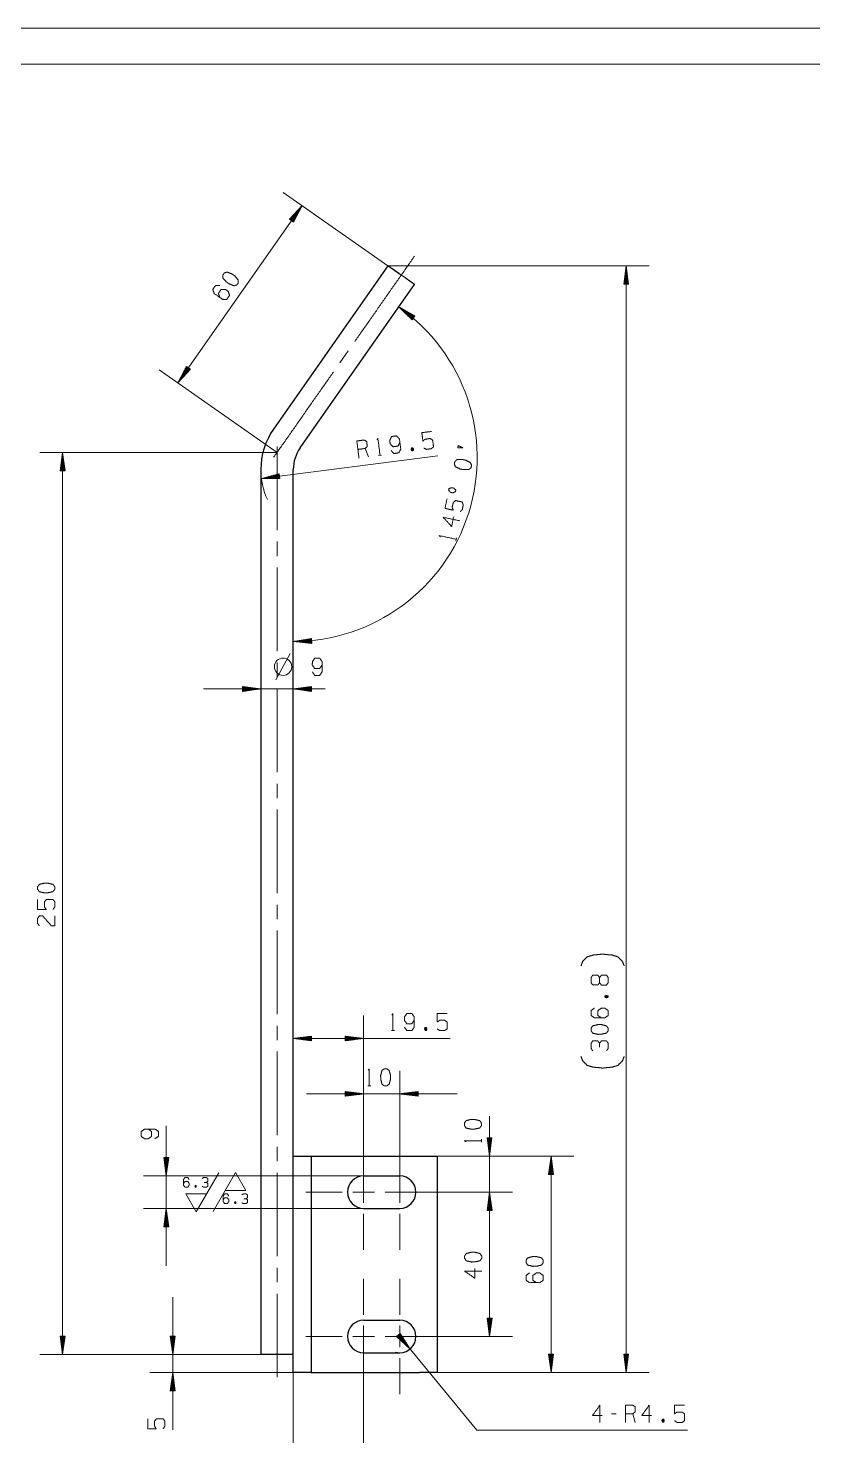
# Paper-space layout 'SHT2' of a CAD drawing. Header units: millimetres. Extents: x 0 to 420, y 0 to 297.
# Drawn here: x 101.3 to 210, y 101.9 to 297 of the extents above; entities that cross this region are included whole.
import ezdxf

# ---------------------------------------------------------------- set-up
doc = ezdxf.new("R2010")
doc.units = ezdxf.units.MM
doc.layers.add('101', color=7, linetype='Continuous', true_color=0xffffff)

psp = doc.layouts.new('SHT2')

# ---------------------------------------------------------------- linework, layer by layer
at = {"layer": '101', "color": 133, "linetype": 'Continuous', "lineweight": 18}
for p, q in [((420, 297), (0, 297)), ((415, 292), (25, 292))]:
    psp.add_line(p, q, dxfattribs=at)
at = {"layer": '101', "color": 22, "linetype": 'Continuous', "lineweight": 18}
for p, q in [((152.98, 262.78), (136.63, 274.22)), ((122.03, 247.83), (139.23, 272.4)), ((139.23, 272.4), (137.5, 270.51)), ((137.63, 270.42), (138.31, 271.4)), ((137.67, 270.39), (138.58, 271.68)), ((137.71, 270.36), (138.84, 271.97)), ((137.75, 270.33), (139.1, 272.26)), ((137.8, 270.31), (139.14, 272.23)), ((137.84, 270.28), (138.96, 271.88)), ((137.88, 270.25), (138.78, 271.54)), ((137.92, 270.22), (138.6, 271.19)), ((138.05, 270.13), (139.23, 272.4)), ((137.5, 270.51), (137.52, 270.54)), ((137.5, 270.51), (137.52, 270.54)), ((137.5, 270.51), (138.05, 270.13)), ((137.55, 270.48), (137.79, 270.82)), ((137.59, 270.45), (138.05, 271.11)), ((137.96, 270.19), (138.42, 270.85)), ((138, 270.16), (138.24, 270.5)), ((138.05, 270.13), (138.06, 270.16)), ((138.05, 270.13), (138.06, 270.16)), ((151.13, 264.07), (187.31, 264.07)), ((184.13, 264.07), (183.8, 261.53)), ((184.06, 261.53), (184.06, 263.49)), ((184.11, 261.53), (184.11, 263.87)), ((184.47, 261.53), (184.13, 264.07)), ((184.13, 264.07), (184.13, 110.69)), ((184.16, 261.53), (184.16, 263.87)), ((184.21, 261.53), (184.21, 263.49)), ((183.8, 261.53), (183.8, 261.56)), ((183.8, 261.53), (183.8, 261.56)), ((183.8, 261.53), (184.47, 261.53)), ((183.85, 261.53), (183.85, 261.95)), ((183.9, 261.53), (183.9, 262.33)), ((183.95, 261.53), (183.95, 262.72)), ((184, 261.53), (184, 263.1)), ((184.26, 261.53), (184.26, 263.1)), ((184.31, 261.53), (184.31, 262.72)), ((184.36, 261.53), (184.36, 262.33)), ((184.41, 261.53), (184.41, 261.95)), ((184.46, 261.53), (184.46, 261.56)), ((184.46, 261.53), (184.46, 261.56)), ((152.64, 258.37), (154.48, 256.59)), ((154.88, 257.13), (152.64, 258.37)), ((154.67, 256.84), (152.78, 258.23)), ((154.7, 256.88), (152.81, 258.27)), ((154.64, 256.8), (153.06, 257.96)), ((154.73, 256.92), (153.15, 258.09)), ((154.61, 256.76), (153.34, 257.69)), ((154.76, 256.96), (153.49, 257.9)), ((154.79, 257), (153.83, 257.71)), ((154.82, 257.04), (154.17, 257.52)), ((154.57, 256.72), (153.62, 257.42)), ((154.54, 256.68), (153.9, 257.15)), ((154.51, 256.64), (154.18, 256.88)), ((154.48, 256.59), (154.46, 256.61)), ((154.48, 256.59), (154.46, 256.61)), ((154.48, 256.59), (154.88, 257.13)), ((154.85, 257.09), (154.51, 257.33)), ((154.88, 257.13), (154.85, 257.15)), ((154.88, 257.13), (154.85, 257.15)), ((123.21, 250.1), (122.03, 247.83)), ((122.03, 247.83), (123.76, 249.72)), ((123.46, 249.92), (122.11, 248)), ((123.5, 249.89), (122.16, 247.97)), ((123.42, 249.95), (122.29, 248.34)), ((123.54, 249.86), (122.42, 248.26)), ((123.38, 249.98), (122.47, 248.69)), ((123.34, 250.01), (122.65, 249.03)), ((123.59, 249.83), (122.68, 248.54)), ((123.29, 250.04), (122.83, 249.38)), ((123.63, 249.81), (122.95, 248.83)), ((123.25, 250.07), (123.01, 249.73)), ((123.21, 250.1), (123.19, 250.07)), ((123.21, 250.1), (123.19, 250.07)), ((123.76, 249.72), (123.21, 250.1)), ((123.67, 249.78), (123.21, 249.12)), ((123.71, 249.75), (123.47, 249.4)), ((123.75, 249.72), (123.73, 249.69)), ((123.75, 249.72), (123.73, 249.69)), ((135.77, 238.2), (119.42, 249.65)), ((135.77, 238.2), (102.9, 238.2)), ((106.07, 238.2), (105.74, 235.66)), ((106.05, 235.66), (106.05, 238.01)), ((106.07, 238.2), (106.07, 113.2)), ((106.41, 235.66), (106.07, 238.2)), ((106.1, 235.66), (106.1, 238.01)), ((105.79, 235.66), (105.79, 236.08)), ((105.84, 235.66), (105.84, 236.47)), ((105.89, 235.66), (105.89, 236.85)), ((105.95, 235.66), (105.95, 237.24)), ((106, 235.66), (106, 237.62)), ((106.15, 235.66), (106.15, 237.62)), ((106.2, 235.66), (106.2, 237.24)), ((106.25, 235.66), (106.25, 236.85)), ((106.3, 235.66), (106.3, 236.47)), ((106.35, 235.66), (106.35, 236.08)), ((133.6, 234.6), (158.06, 237.73)), ((105.74, 235.66), (105.74, 235.69)), ((105.74, 235.66), (105.74, 235.69)), ((105.74, 235.66), (106.41, 235.66)), ((106.4, 235.66), (106.4, 235.69)), ((106.4, 235.66), (106.4, 235.69)), ((136.08, 235.25), (133.6, 234.6)), ((133.6, 234.6), (136.16, 234.59)), ((136.11, 234.95), (133.79, 234.65)), ((136.12, 234.9), (133.79, 234.6)), ((136.11, 235), (134.16, 234.75)), ((136.13, 234.85), (134.18, 234.6)), ((136.1, 235.05), (134.54, 234.85)), ((136.13, 234.8), (134.57, 234.6)), ((136.1, 235.1), (134.92, 234.95)), ((136.14, 234.75), (134.96, 234.6)), ((136.09, 235.15), (135.29, 235.05)), ((136.15, 234.7), (135.35, 234.59)), ((136.08, 235.2), (135.67, 235.15)), ((136.15, 234.65), (135.74, 234.59)), ((136.08, 235.25), (136.04, 235.25)), ((136.08, 235.25), (136.04, 235.25)), ((136.16, 234.59), (136.08, 235.25)), ((136.16, 234.59), (136.13, 234.59)), ((136.16, 234.59), (136.13, 234.59)), ((140.55, 212.41), (138.02, 212.01)), ((138.02, 212.01), (140.57, 211.74)), ((140.56, 212.1), (138.21, 212.04)), ((140.56, 212.05), (138.21, 211.99)), ((140.56, 212.15), (138.6, 212.1)), ((140.56, 212), (138.6, 211.95)), ((140.56, 212.2), (138.98, 212.16)), ((140.56, 211.94), (138.99, 211.91)), ((140.55, 212.25), (139.37, 212.22)), ((140.56, 211.89), (139.37, 211.86)), ((140.55, 212.3), (139.75, 212.28)), ((140.56, 211.84), (139.76, 211.82)), ((140.55, 212.35), (140.13, 212.34)), ((140.57, 211.79), (140.15, 211.78)), ((140.55, 212.4), (140.52, 212.4)), ((140.55, 212.4), (140.52, 212.4)), ((140.57, 211.74), (140.54, 211.74)), ((140.57, 211.74), (140.54, 211.74)), ((140.57, 211.74), (140.55, 212.41)), ((125.58, 205.42), (142.45, 205.42)), ((133.52, 205.42), (130.98, 205.76)), ((130.98, 205.76), (130.98, 205.09)), ((130.98, 205.75), (131.01, 205.75)), ((130.98, 205.75), (131.01, 205.75)), ((130.98, 205.7), (131.4, 205.7)), ((130.98, 205.65), (131.78, 205.65)), ((130.98, 205.6), (132.17, 205.6)), ((130.98, 205.55), (132.55, 205.55)), ((130.98, 205.5), (132.94, 205.5)), ((130.98, 205.45), (133.33, 205.45)), ((130.98, 205.09), (133.52, 205.42)), ((130.98, 205.4), (133.33, 205.4)), ((130.98, 205.35), (132.94, 205.35)), ((130.98, 205.3), (132.55, 205.3)), ((130.98, 205.25), (132.17, 205.25)), ((130.98, 205.2), (131.78, 205.2)), ((130.98, 205.14), (131.4, 205.14)), ((130.98, 205.09), (131.01, 205.09)), ((130.98, 205.09), (131.01, 205.09)), ((140.56, 205.76), (138.02, 205.42)), ((138.02, 205.42), (140.56, 205.09)), ((140.56, 205.45), (138.21, 205.45)), ((140.56, 205.4), (138.21, 205.4)), ((140.56, 205.5), (138.6, 205.5)), ((140.56, 205.35), (138.6, 205.35)), ((140.56, 205.55), (138.98, 205.55)), ((140.56, 205.3), (138.98, 205.3)), ((140.56, 205.6), (139.37, 205.6)), ((140.56, 205.25), (139.37, 205.25)), ((140.56, 205.65), (139.76, 205.65)), ((140.56, 205.2), (139.76, 205.2)), ((140.56, 205.7), (140.14, 205.7)), ((140.56, 205.14), (140.14, 205.14)), ((140.56, 205.75), (140.53, 205.75)), ((140.56, 205.75), (140.53, 205.75)), ((140.56, 205.09), (140.53, 205.09)), ((140.56, 205.09), (140.53, 205.09)), ((140.56, 205.09), (140.56, 205.76)), ((147.77, 135.69), (147.77, 160.17)), ((140.56, 157.33), (138.02, 156.99)), ((138.02, 156.99), (140.56, 156.66)), ((138.02, 156.99), (159.77, 156.99)), ((140.56, 157.02), (138.21, 157.02)), ((140.56, 156.97), (138.21, 156.97)), ((140.56, 157.07), (138.6, 157.07)), ((140.56, 156.92), (138.6, 156.92)), ((140.56, 157.12), (138.98, 157.12)), ((140.56, 156.87), (138.98, 156.87)), ((140.56, 157.17), (139.37, 157.17)), ((140.56, 156.81), (139.37, 156.81)), ((140.56, 157.22), (139.76, 157.22)), ((140.56, 156.76), (139.76, 156.76)), ((140.56, 157.27), (140.14, 157.27)), ((140.56, 156.71), (140.14, 156.71)), ((140.56, 157.32), (140.53, 157.32)), ((140.56, 157.32), (140.53, 157.32)), ((140.56, 156.66), (140.53, 156.66)), ((140.56, 156.66), (140.53, 156.66)), ((140.56, 156.66), (140.56, 157.33)), ((145.23, 157.33), (145.23, 156.66)), ((147.77, 156.99), (145.23, 157.33)), ((145.23, 157.32), (145.26, 157.32)), ((145.23, 157.32), (145.26, 157.32)), ((145.23, 157.27), (145.65, 157.27)), ((145.23, 157.22), (146.03, 157.22)), ((145.23, 157.17), (146.42, 157.17)), ((145.23, 157.12), (146.8, 157.12)), ((145.23, 157.07), (147.19, 157.07)), ((145.23, 157.02), (147.58, 157.02)), ((145.23, 156.66), (147.77, 156.99)), ((145.23, 156.97), (147.58, 156.97)), ((145.23, 156.92), (147.19, 156.92)), ((145.23, 156.87), (146.8, 156.87)), ((145.23, 156.81), (146.42, 156.81)), ((145.23, 156.76), (146.03, 156.76)), ((145.23, 156.71), (145.65, 156.71)), ((145.23, 156.66), (145.26, 156.66)), ((145.23, 156.66), (145.26, 156.66)), ((147.77, 135.69), (147.77, 152.49)), ((152.77, 135.69), (152.77, 152.49)), ((139.83, 149.32), (160.71, 149.32)), ((145.23, 149.65), (145.23, 148.98)), ((145.23, 149.65), (145.26, 149.65)), ((145.23, 149.65), (145.26, 149.65)), ((147.77, 149.32), (145.23, 149.65)), ((145.23, 149.6), (145.65, 149.6)), ((145.23, 149.55), (146.03, 149.55)), ((145.23, 149.5), (146.42, 149.5)), ((145.23, 149.44), (146.8, 149.44)), ((145.23, 149.39), (147.19, 149.39)), ((145.23, 149.34), (147.58, 149.34)), ((145.23, 148.98), (147.77, 149.32)), ((145.23, 149.29), (147.58, 149.29)), ((145.23, 149.24), (147.19, 149.24)), ((145.23, 149.19), (146.8, 149.19)), ((145.23, 149.14), (146.42, 149.14)), ((145.23, 149.09), (146.03, 149.09)), ((145.23, 149.04), (145.65, 149.04)), ((145.23, 148.99), (145.26, 148.99)), ((145.23, 148.99), (145.26, 148.99)), ((155.31, 149.65), (152.77, 149.32)), ((152.77, 149.32), (155.31, 148.98)), ((155.31, 149.34), (152.96, 149.34)), ((155.31, 149.29), (152.96, 149.29)), ((155.31, 149.39), (153.35, 149.39)), ((155.31, 149.24), (153.35, 149.24)), ((155.31, 149.44), (153.73, 149.44)), ((155.31, 149.19), (153.73, 149.19)), ((155.31, 149.5), (154.12, 149.5)), ((155.31, 149.14), (154.12, 149.14)), ((155.31, 149.55), (154.51, 149.55)), ((155.31, 149.09), (154.51, 149.09)), ((155.31, 149.6), (154.89, 149.6)), ((155.31, 149.04), (154.89, 149.04)), ((155.31, 149.65), (155.28, 149.65)), ((155.31, 149.65), (155.28, 149.65)), ((155.31, 148.99), (155.28, 148.99)), ((155.31, 148.99), (155.28, 148.99)), ((155.31, 148.98), (155.31, 149.65)), ((120.42, 125.5), (120.42, 144.88)), ((165.19, 127.75), (165.19, 146.21)), ((164.86, 143.23), (164.86, 143.2)), ((165.53, 143.23), (164.86, 143.23)), ((164.86, 143.23), (165.19, 140.69)), ((164.86, 143.23), (164.86, 143.2)), ((164.91, 143.23), (164.91, 142.81)), ((164.97, 143.23), (164.97, 142.42)), ((165.02, 143.23), (165.02, 142.04)), ((165.07, 143.23), (165.07, 141.65)), ((165.12, 143.23), (165.12, 141.27)), ((165.17, 143.23), (165.17, 140.88)), ((165.19, 140.69), (165.53, 143.23)), ((165.22, 143.23), (165.22, 140.88)), ((165.27, 143.23), (165.27, 141.27)), ((165.32, 143.23), (165.32, 141.65)), ((165.37, 143.23), (165.37, 142.04)), ((165.42, 143.23), (165.42, 142.42)), ((165.47, 143.23), (165.47, 142.81)), ((165.52, 143.23), (165.52, 143.2)), ((165.52, 143.23), (165.52, 143.2)), ((120.09, 140.48), (120.42, 137.94)), ((120.09, 140.48), (120.09, 140.45)), ((120.09, 140.48), (120.09, 140.45)), ((120.76, 140.48), (120.09, 140.48)), ((120.14, 140.48), (120.14, 140.06)), ((120.19, 140.48), (120.19, 139.67)), ((120.25, 140.48), (120.25, 139.29)), ((120.3, 140.48), (120.3, 138.9)), ((120.35, 140.48), (120.35, 138.52)), ((120.4, 140.48), (120.4, 138.13)), ((120.42, 137.94), (120.76, 140.48)), ((120.45, 140.48), (120.45, 138.13)), ((120.5, 140.48), (120.5, 138.52)), ((120.55, 140.48), (120.55, 138.9)), ((120.6, 140.48), (120.6, 139.29)), ((120.65, 140.48), (120.65, 139.67)), ((120.7, 140.48), (120.7, 140.06)), ((120.75, 140.48), (120.75, 140.45)), ((120.75, 140.48), (120.75, 140.45)), ((155.52, 140.69), (176.91, 140.69)), ((155.52, 140.69), (168.37, 140.69)), ((173.74, 140.69), (173.4, 138.15)), ((173.71, 138.15), (173.71, 140.49)), ((173.74, 140.69), (173.74, 110.69)), ((174.07, 138.15), (173.74, 140.69)), ((173.76, 138.15), (173.76, 140.49)), ((173.46, 138.15), (173.46, 138.57)), ((173.51, 138.15), (173.51, 138.95)), ((173.56, 138.15), (173.56, 139.34)), ((173.61, 138.15), (173.61, 139.72)), ((173.66, 138.15), (173.66, 140.11)), ((173.82, 138.15), (173.82, 140.11)), ((173.87, 138.15), (173.87, 139.72)), ((173.92, 138.15), (173.92, 139.34)), ((173.97, 138.15), (173.97, 138.95)), ((174.02, 138.15), (174.02, 138.57)), ((147.77, 137.94), (117.25, 137.94)), ((173.4, 138.15), (174.07, 138.15)), ((173.41, 138.15), (173.41, 138.18)), ((173.41, 138.15), (173.41, 138.18)), ((174.07, 138.15), (174.07, 138.18)), ((174.07, 138.15), (174.07, 138.18)), ((152.77, 135.69), (168.4, 135.69)), ((152.77, 135.69), (168.37, 135.69)), ((165.19, 135.69), (164.86, 133.15)), ((165.22, 135.69), (164.89, 133.15)), ((165.07, 133.15), (165.07, 134.72)), ((165.1, 133.15), (165.1, 134.72)), ((165.12, 133.15), (165.12, 135.11)), ((165.15, 133.15), (165.15, 135.11)), ((165.17, 133.15), (165.17, 135.49)), ((165.53, 133.15), (165.19, 135.69)), ((165.2, 133.15), (165.2, 135.49)), ((165.56, 133.15), (165.22, 135.69)), ((165.22, 115.69), (165.22, 135.69)), ((165.22, 133.15), (165.22, 135.49)), ((165.25, 133.15), (165.25, 135.49)), ((165.27, 133.15), (165.27, 135.11)), ((165.3, 133.15), (165.3, 135.11)), ((165.32, 133.15), (165.32, 134.72)), ((165.35, 133.15), (165.35, 134.72)), ((147.77, 133.44), (117.25, 133.44)), ((120.42, 133.44), (120.09, 130.9)), ((120.35, 130.9), (120.35, 132.86)), ((120.4, 130.9), (120.4, 133.24)), ((120.76, 130.9), (120.42, 133.44)), ((120.45, 130.9), (120.45, 133.24)), ((120.5, 130.9), (120.5, 132.86)), ((164.86, 133.15), (164.86, 133.18)), ((164.86, 133.15), (164.86, 133.18)), ((164.86, 133.15), (165.53, 133.15)), ((164.89, 133.15), (164.89, 133.18)), ((164.89, 133.15), (164.89, 133.18)), ((164.89, 133.15), (165.56, 133.15)), ((164.91, 133.15), (164.91, 133.57)), ((164.94, 133.15), (164.94, 133.57)), ((164.97, 133.15), (164.97, 133.95)), ((164.99, 133.15), (164.99, 133.95)), ((165.02, 133.15), (165.02, 134.34)), ((165.05, 133.15), (165.05, 134.34)), ((165.37, 133.15), (165.37, 134.34)), ((165.4, 133.15), (165.4, 134.34)), ((165.42, 133.15), (165.42, 133.95)), ((165.45, 133.15), (165.45, 133.95)), ((165.47, 133.15), (165.47, 133.57)), ((165.5, 133.15), (165.5, 133.57)), ((165.52, 133.15), (165.52, 133.18)), ((165.52, 133.15), (165.52, 133.18)), ((165.55, 133.15), (165.55, 133.18)), ((165.55, 133.15), (165.55, 133.18)), ((120.09, 130.9), (120.09, 130.93)), ((120.09, 130.9), (120.09, 130.93)), ((120.09, 130.9), (120.76, 130.9)), ((120.14, 130.9), (120.14, 131.32)), ((120.19, 130.9), (120.19, 131.7)), ((120.25, 130.9), (120.25, 132.09)), ((120.3, 130.9), (120.3, 132.47)), ((120.55, 130.9), (120.55, 132.47)), ((120.6, 130.9), (120.6, 132.09)), ((120.65, 130.9), (120.65, 131.7)), ((120.7, 130.9), (120.7, 131.32)), ((120.75, 130.9), (120.75, 130.93)), ((120.75, 130.9), (120.75, 130.93)), ((121.32, 121.14), (121.32, 102.76)), ((165.56, 118.23), (164.89, 118.23)), ((164.89, 118.23), (165.22, 115.69)), ((164.89, 118.23), (164.89, 118.2)), ((164.89, 118.23), (164.89, 118.2)), ((164.94, 118.23), (164.94, 117.81)), ((164.99, 118.23), (164.99, 117.42)), ((165.05, 118.23), (165.05, 117.04)), ((165.1, 118.23), (165.1, 116.65)), ((165.15, 118.23), (165.15, 116.27)), ((165.2, 118.23), (165.2, 115.88)), ((165.22, 115.69), (165.56, 118.23)), ((165.25, 118.23), (165.25, 115.88)), ((165.3, 118.23), (165.3, 116.27)), ((165.35, 118.23), (165.35, 116.65)), ((165.4, 118.23), (165.4, 117.04)), ((165.45, 118.23), (165.45, 117.42)), ((165.5, 118.23), (165.5, 117.81)), ((165.55, 118.23), (165.55, 118.2)), ((165.55, 118.23), (165.55, 118.2)), ((105.74, 115.74), (105.74, 115.71)), ((105.74, 115.74), (105.74, 115.71)), ((106.41, 115.74), (105.74, 115.74)), ((105.74, 115.74), (106.07, 113.2)), ((105.79, 115.74), (105.79, 115.32)), ((105.84, 115.74), (105.84, 114.94)), ((105.89, 115.74), (105.89, 114.55)), ((105.95, 115.74), (105.95, 114.17)), ((106, 115.74), (106, 113.78)), ((106.05, 115.74), (106.05, 113.4)), ((106.07, 113.2), (106.41, 115.74)), ((106.1, 115.74), (106.1, 113.4)), ((106.15, 115.74), (106.15, 113.78)), ((106.2, 115.74), (106.2, 114.17)), ((106.25, 115.74), (106.25, 114.55)), ((106.3, 115.74), (106.3, 114.94)), ((106.35, 115.74), (106.35, 115.32)), ((106.4, 115.74), (106.4, 115.71)), ((106.4, 115.74), (106.4, 115.71)), ((120.98, 115.74), (121.32, 113.2)), ((121.65, 115.74), (120.98, 115.74)), ((120.99, 115.74), (120.99, 115.71)), ((120.99, 115.74), (120.99, 115.71)), ((121.04, 115.74), (121.04, 115.32)), ((121.09, 115.74), (121.09, 114.94)), ((121.14, 115.74), (121.14, 114.55)), ((121.19, 115.74), (121.19, 114.17)), ((121.24, 115.74), (121.24, 113.78)), ((121.29, 115.74), (121.29, 113.4)), ((121.32, 113.2), (121.65, 115.74)), ((121.34, 115.74), (121.34, 113.4)), ((121.39, 115.74), (121.39, 113.78)), ((121.44, 115.74), (121.44, 114.17)), ((121.49, 115.74), (121.49, 114.55)), ((121.55, 115.74), (121.55, 114.94)), ((121.6, 115.74), (121.6, 115.32)), ((121.65, 115.74), (121.65, 115.71)), ((121.65, 115.74), (121.65, 115.71)), ((147.77, 115.69), (147.77, 94.45)), ((152.84, 116.12), (152.33, 115.7)), ((152.33, 115.7), (152.35, 115.68)), ((152.33, 115.7), (152.35, 115.68)), ((152.33, 115.7), (154.2, 113.95)), ((152.37, 115.73), (152.63, 115.41)), ((152.41, 115.77), (152.92, 115.15)), ((152.45, 115.8), (153.2, 114.88)), ((152.49, 115.83), (153.49, 114.61)), ((152.53, 115.86), (153.77, 114.35)), ((152.57, 115.9), (154.06, 114.08)), ((152.61, 115.93), (154.09, 114.11)), ((152.64, 115.96), (153.89, 114.44)), ((152.68, 115.99), (153.68, 114.78)), ((152.72, 116.02), (153.48, 115.11)), ((152.76, 116.06), (153.27, 115.44)), ((152.77, 115.69), (163.44, 102.7)), ((152.77, 115.69), (168.4, 115.69)), ((152.8, 116.09), (153.07, 115.77)), ((152.84, 116.12), (152.86, 116.1)), ((152.84, 116.12), (152.86, 116.1)), ((154.2, 113.95), (152.84, 116.12)), ((133.52, 113.2), (102.9, 113.2)), ((133.52, 113.2), (118.14, 113.2)), ((174.07, 113.23), (173.4, 113.23)), ((173.4, 113.23), (173.74, 110.69)), ((173.41, 113.23), (173.41, 113.2)), ((173.41, 113.23), (173.41, 113.2)), ((173.46, 113.23), (173.46, 112.81)), ((173.51, 113.23), (173.51, 112.42)), ((173.56, 113.23), (173.56, 112.04)), ((173.61, 113.23), (173.61, 111.65)), ((173.66, 113.23), (173.66, 111.27)), ((173.71, 113.23), (173.71, 110.88)), ((173.74, 110.69), (174.07, 113.23)), ((173.76, 113.23), (173.76, 110.88)), ((173.82, 113.23), (173.82, 111.27)), ((173.87, 113.23), (173.87, 111.65)), ((173.92, 113.23), (173.92, 112.04)), ((173.97, 113.23), (173.97, 112.42)), ((174.02, 113.23), (174.02, 112.81)), ((174.07, 113.23), (174.07, 113.2)), ((174.07, 113.23), (174.07, 113.2)), ((183.8, 113.23), (184.13, 110.69)), ((183.8, 113.23), (183.8, 113.2)), ((183.8, 113.23), (183.8, 113.2)), ((184.47, 113.23), (183.8, 113.23)), ((183.85, 113.23), (183.85, 112.81)), ((183.9, 113.23), (183.9, 112.42)), ((183.95, 113.23), (183.95, 112.04)), ((184, 113.23), (184, 111.65)), ((184.06, 113.23), (184.06, 111.27)), ((184.11, 113.23), (184.11, 110.88)), ((184.13, 110.69), (184.47, 113.23)), ((184.16, 113.23), (184.16, 110.88)), ((184.21, 113.23), (184.21, 111.27)), ((184.26, 113.23), (184.26, 111.65)), ((184.31, 113.23), (184.31, 112.04)), ((184.36, 113.23), (184.36, 112.42)), ((184.41, 113.23), (184.41, 112.81)), ((184.46, 113.23), (184.46, 113.2)), ((184.46, 113.23), (184.46, 113.2)), ((140.52, 110.69), (118.14, 110.69)), ((121.32, 110.69), (120.98, 108.15)), ((121.14, 108.15), (121.14, 109.34)), ((121.19, 108.15), (121.19, 109.72)), ((121.24, 108.15), (121.24, 110.11)), ((121.29, 108.15), (121.29, 110.49)), ((121.65, 108.15), (121.32, 110.69)), ((121.34, 108.15), (121.34, 110.49)), ((121.39, 108.15), (121.39, 110.11)), ((121.44, 108.15), (121.44, 109.72)), ((121.49, 108.15), (121.49, 109.34)), ((138.02, 110.69), (138.02, 94.45)), ((155.52, 110.69), (176.91, 110.69)), ((155.52, 110.69), (187.31, 110.69)), ((120.98, 108.15), (121.65, 108.15)), ((120.99, 108.15), (120.99, 108.18)), ((120.99, 108.15), (120.99, 108.18)), ((121.04, 108.15), (121.04, 108.57)), ((121.09, 108.15), (121.09, 108.95)), ((121.55, 108.15), (121.55, 108.95)), ((121.6, 108.15), (121.6, 108.57)), ((121.65, 108.15), (121.65, 108.18)), ((121.65, 108.15), (121.65, 108.18)), ((163.44, 102.7), (192.65, 102.7))]:
    psp.add_line(p, q, dxfattribs=at)
at = {"layer": '101', "color": 27, "linetype": 'Continuous', "lineweight": 25}
for p, q in [((151.13, 264.07), (135.28, 241.43)), ((138.97, 238.85), (154.82, 261.49)), ((133.52, 235.84), (133.52, 113.2)), ((138.02, 140.69), (138.02, 235.84)), ((138.02, 110.69), (138.02, 140.69)), ((140.52, 140.69), (155.52, 140.69)), ((140.52, 140.69), (140.52, 110.69)), ((158.02, 110.69), (158.02, 140.69)), ((147.77, 137.94), (152.77, 137.94)), ((147.77, 133.44), (152.77, 133.44)), ((147.77, 117.94), (152.77, 117.94)), ((147.77, 113.44), (152.77, 113.44)), ((140.52, 110.69), (155.52, 110.69))]:
    psp.add_line(p, q, dxfattribs=at)
at = {"layer": '101', "color": 151, "linetype": 'Continuous', "lineweight": 18}
for p, q in [((144.48, 250.64), (145.63, 252.28)), ((135.77, 225.84), (135.77, 223.83)), ((135.77, 222.24), (135.77, 210.65)), ((135.77, 209.07), (135.77, 207.06)), ((135.77, 205.47), (135.77, 193.88)), ((135.77, 192.29), (135.77, 190.29)), ((135.77, 188.7), (135.77, 177.11)), ((135.77, 175.52), (135.77, 173.52)), ((135.77, 171.93), (135.77, 160.34)), ((135.77, 158.75), (135.77, 156.75)), ((135.77, 155.16), (135.77, 143.57)), ((147.77, 138.69), (147.77, 143.69)), ((152.77, 138.69), (152.77, 143.69)), ((135.77, 141.98), (135.77, 139.98)), ((135.77, 138.39), (135.77, 126.8)), ((147.77, 134.19), (147.77, 137.19)), ((152.77, 134.19), (152.77, 137.19)), ((144.77, 135.69), (139.77, 135.69)), ((146.27, 135.69), (149.27, 135.69)), ((150.77, 135.69), (151.77, 135.69)), ((151.27, 135.69), (154.27, 135.69)), ((155.77, 135.69), (160.77, 135.69)), ((147.77, 132.69), (147.77, 127.69)), ((152.77, 132.69), (152.77, 127.69)), ((135.77, 125.21), (135.77, 123.2)), ((147.77, 118.69), (147.77, 123.69)), ((152.77, 118.69), (152.77, 123.69)), ((147.77, 114.19), (147.77, 117.19)), ((152.77, 114.19), (152.77, 117.19)), ((144.77, 115.69), (139.77, 115.69)), ((146.27, 115.69), (149.27, 115.69)), ((150.77, 115.69), (151.77, 115.69)), ((151.27, 115.69), (154.27, 115.69)), ((155.77, 115.69), (160.77, 115.69)), ((147.77, 112.69), (147.77, 107.69)), ((152.77, 112.69), (152.77, 107.69))]:
    psp.add_line(p, q, dxfattribs=at)
at = {"layer": '101', "color": 72, "linetype": 'Continuous', "lineweight": 18}
for p, q in [((148.45, 237.6), (147.97, 238.75)), ((154.41, 238.82), (154.63, 238.42)), ((149.83, 237.78), (150.25, 237.83)), ((160.52, 225.97), (160.61, 226.38)), ((135.58, 206.67), (137.58, 210.32)), ((181.2, 162.71), (181.63, 162.87)), ((151.61, 158.08), (152.04, 158.08)), ((156.29, 158.53), (156.45, 158.11)), ((148.33, 150.41), (148.75, 150.41)), ((164.1, 142.61), (164.1, 143.03)), ((182.77, 104.99), (182.1, 104.99)), ((185.39, 103.79), (185.05, 104.99)), ((189.18, 104.24), (189.34, 103.82))]:
    psp.add_line(p, q, dxfattribs=at)
at = {"layer": '101', "color": 43, "linetype": 'Continuous', "lineweight": 18}
for p, q in [((124.45, 136.63), (124.54, 136.39)), ((124.58, 132.98), (127.7, 138.38)), ((130.02, 138.42), (126.9, 133.02)), ((130.02, 138.42), (131.46, 135.92)), ((123.14, 135.48), (126.03, 135.48)), ((124.58, 132.98), (123.14, 135.48)), ((131.46, 135.92), (128.58, 135.92)), ((129.94, 134.36), (130.03, 134.12))]:
    psp.add_line(p, q, dxfattribs=at)
at = {"layer": '101', "color": 72, "linetype": 'Continuous', "lineweight": 18}
psp.add_circle((136.61, 208.51), 1.2, dxfattribs=at)
at = {"layer": '101', "color": 22, "linetype": 'Continuous', "lineweight": 18}
for centre, radius, start, end in [((138.02, 237.49), 25.48, 270, 55), ((143.27, 235.84), 9.75, 180, 205.3306), ((152.77, 115.69), 2.25, 254.723, 270)]:
    psp.add_arc(centre, radius, start, end, dxfattribs=at)
at = {"layer": '101', "color": 27, "linetype": 'Continuous', "lineweight": 25}
for centre, radius, start, end in [((143.27, 235.84), 9.75, 145, 180), ((143.27, 235.84), 5.25, 145, 180), ((147.77, 135.69), 2.25, 90, 270), ((152.77, 135.69), 2.25, 270, 90), ((147.77, 115.69), 2.25, 90, 270), ((152.77, 115.69), 2.25, 270, 90)]:
    psp.add_arc(centre, radius, start, end, dxfattribs=at)
at = {"layer": '101', "color": 151, "linetype": 'Continuous', "lineweight": 18}
for points, knots in [([(146.54, 253.58), (153.89, 264.08), (154.8, 265.38)], [0, 0, 0.889771, 1, 1]), ([(135.3, 237.54), (136.22, 238.84), (143.57, 249.34)], [0, 0, 0.110229, 1, 1]), ([(135.77, 239.01), (135.77, 235.84), (135.77, 227.42)], [0, 0, 0.27396, 1, 1]), ([(135.77, 121.62), (135.77, 113.2), (135.77, 110.03)], [0, 0, 0.72604, 1, 1])]:
    psp.add_open_spline(points, degree=1, knots=knots, dxfattribs=at)
at = {"layer": '101', "color": 27, "linetype": 'Continuous', "lineweight": 25}
for points, knots in [([(154.82, 261.49), (154.73, 261.55), (154.06, 262.02), (153.55, 262.38), (152.41, 263.18), (151.89, 263.54), (151.22, 264), (151.13, 264.07)], [0, 0, 0.024472, 0.206106, 0.345492, 0.654508, 0.793894, 0.975528, 1, 1]), ([(138.02, 140.69), (139.49, 140.69), (140.4, 140.69), (140.52, 140.69)], [0, 0, 0.587786, 0.95106, 1, 1]), ([(155.52, 140.69), (156.29, 140.69), (157.54, 140.69), (158.02, 140.69)], [0, 0, 0.309016, 0.809016, 1, 1]), ([(138.02, 113.2), (137.59, 113.2), (136.46, 113.2), (135.07, 113.2), (134.45, 113.2), (133.63, 113.2), (133.52, 113.2)], [0, 0, 0.095491, 0.345492, 0.654508, 0.793892, 0.975528, 1, 1]), ([(140.52, 110.69), (140.04, 110.69), (139.49, 110.69), (138.02, 110.69)], [0, 0, 0.19098, 0.412214, 1, 1]), ([(158.02, 110.69), (157.54, 110.69), (156.99, 110.69), (155.52, 110.69)], [0, 0, 0.190984, 0.412216, 1, 1])]:
    psp.add_open_spline(points, degree=1, knots=knots, dxfattribs=at)
at = {"layer": '101', "color": 72, "linetype": 'Continuous', "lineweight": 18}
for points, knots in [([(130.4, 261.7), (130.39, 262.11), (129.92, 262.66), (129.53, 262.93), (128.83, 263.2), (128.46, 263.06), (128.26, 262.78), (128.26, 262.38), (128.75, 261.82), (129.15, 261.56), (129.81, 261.29), (130.21, 261.42), (130.4, 261.7)], [0, 0, 0.067527, 0.183973, 0.260585, 0.380945, 0.446144, 0.50031, 0.565506, 0.685865, 0.76253, 0.878311, 0.945835, 1, 1]), ([(127.84, 259.7), (127.64, 260.23), (128.03, 260.79), (128.61, 260.8), (129, 260.52), (129.2, 259.98), (128.8, 259.41), (128.23, 259.42), (127.06, 260.24), (126.86, 260.77), (127.25, 261.34), (127.83, 261.34)], [0, 0, 0.076965, 0.169761, 0.248074, 0.312019, 0.390332, 0.483129, 0.560092, 0.751926, 0.82889, 0.921687, 1, 1]), ([(149.63, 239.95), (149.74, 240.16), (150.04, 237.81)], [0, 0, 0.093491, 1, 1]), ([(151.57, 238.48), (151.95, 238.05), (152.63, 238.14), (152.91, 238.65), (152.73, 240.06), (152.33, 240.49), (151.65, 240.41), (151.39, 239.89), (151.44, 239.42), (151.83, 238.99), (152.51, 239.08), (152.79, 239.59)], [0, 0, 0.076855, 0.169524, 0.247727, 0.439296, 0.517498, 0.610167, 0.687025, 0.750925, 0.829127, 0.921796, 1, 1]), ([(156.1, 238.81), (156.47, 238.63), (157.15, 238.72), (157.45, 238.98), (157.33, 239.92), (156.97, 240.13), (156.29, 240.04), (155.98, 239.78), (155.83, 240.94), (157.18, 241.11)], [0, 0, 0.062229, 0.168344, 0.230571, 0.376818, 0.441267, 0.547383, 0.60961, 0.79049, 1, 1]), ([(147.12, 237.43), (146.82, 239.79), (147.82, 239.92), (148.18, 239.73), (148.27, 239.02), (147.97, 238.75), (146.97, 238.62)], [0, 0, 0.400951, 0.571035, 0.639278, 0.761673, 0.829918, 1, 1]), ([(154.47, 238.4), (154.63, 238.42), (154.68, 238.65), (154.57, 238.84), (154.41, 238.82), (154.35, 238.61), (154.47, 238.4), (154.57, 238.84)], [0, 0, 0.093974, 0.236781, 0.365956, 0.45993, 0.5891, 0.731911, 1, 1]), ([(161.52, 238.85), (160.8, 238.82), (160.87, 239.15), (161.52, 238.85)], [0, 0, 0.406597, 0.595726, 1, 1]), ([(162.72, 236.43), (162.55, 236.81), (161.9, 237.13), (161.43, 237.23), (160.69, 237.2), (160.4, 236.92), (160.33, 236.59), (160.48, 236.22), (161.15, 235.9), (161.62, 235.82), (162.34, 235.83), (162.65, 236.1), (162.72, 236.43)], [0, 0, 0.067524, 0.18397, 0.260582, 0.380943, 0.446141, 0.500305, 0.565503, 0.685863, 0.762529, 0.87831, 0.945835, 1, 1]), ([(160.49, 232.75), (160.54, 232.98), (160.27, 233.25), (159.95, 233.32), (159.59, 233.18), (159.54, 232.96), (159.81, 232.66), (160.13, 232.6), (160.49, 232.75)], [0, 0, 0.085675, 0.230391, 0.351579, 0.496296, 0.581972, 0.730394, 0.851581, 1, 1]), ([(161.14, 230), (161.43, 230.29), (161.57, 230.96), (161.42, 231.34), (160.49, 231.53), (160.18, 231.25), (160.03, 230.58), (160.19, 230.2), (159.04, 230.45), (159.32, 231.78)], [0, 0, 0.062228, 0.168344, 0.230571, 0.376816, 0.441266, 0.547381, 0.609609, 0.79049, 1, 1]), ([(160.24, 229.26), (159.96, 227.94), (158.78, 229.22), (161.1, 228.73)], [0, 0, 0.24587, 0.565296, 1, 1]), ([(158.41, 226.49), (158.24, 226.67), (160.56, 226.18)], [0, 0, 0.09349, 1, 1]), ([(140.67, 207.79), (140.99, 207.31), (141.68, 207.31), (142.01, 207.79), (142.01, 209.21), (141.68, 209.69), (140.99, 209.69), (140.67, 209.21), (140.65, 208.74), (140.99, 208.26), (141.68, 208.26), (142.01, 208.74)], [0, 0, 0.076855, 0.169523, 0.247725, 0.439294, 0.517499, 0.610167, 0.687024, 0.750923, 0.829127, 0.921796, 1, 1]), ([(104.98, 178.01), (104.73, 178.34), (104.03, 178.52), (103.55, 178.52), (102.83, 178.34), (102.6, 178.01), (102.6, 177.67), (102.83, 177.34), (103.55, 177.16), (104.03, 177.18), (104.73, 177.34), (104.98, 177.67), (104.98, 178.01)], [0, 0, 0.067524, 0.18397, 0.260583, 0.380943, 0.446139, 0.500306, 0.565503, 0.685862, 0.762528, 0.878309, 0.945833, 1, 1]), ([(104.75, 174.88), (104.98, 175.22), (104.98, 175.91), (104.75, 176.24), (103.8, 176.24), (103.55, 175.91), (103.55, 175.22), (103.78, 174.88), (102.6, 174.88), (102.6, 176.24)], [0, 0, 0.062227, 0.168345, 0.230572, 0.376816, 0.441264, 0.547383, 0.609609, 0.79049, 1, 1]), ([(102.83, 172.62), (102.6, 172.94), (102.6, 173.63), (102.83, 173.97), (103.3, 173.97), (104.5, 172.61), (104.98, 172.62), (104.98, 173.97)], [0, 0, 0.069691, 0.192976, 0.265273, 0.350226, 0.674741, 0.759753, 1, 1]), ([(183.87, 167.05), (183.62, 167.68), (182.99, 168.3), (182.18, 168.55), (181.43, 168.62), (180.87, 168.68), (180.31, 168.62), (179.56, 168.55), (178.74, 168.3), (178.12, 167.68), (177.87, 167.05)], [0, 0, 0.090339, 0.208958, 0.323043, 0.424046, 0.499999, 0.575954, 0.676957, 0.791042, 0.909661, 1, 1]), ([(180.45, 164.72), (180.23, 164.4), (179.5, 164.4), (179.28, 164.72), (179.28, 165.41), (179.5, 165.75), (180.23, 165.75), (180.45, 165.41), (180.45, 164.72), (180.7, 164.39), (181.4, 164.39), (181.65, 164.72), (181.65, 165.41), (181.43, 165.75), (180.7, 165.75), (180.45, 165.41)], [0, 0, 0.047573, 0.136085, 0.183658, 0.267814, 0.317165, 0.405677, 0.455027, 0.539184, 0.590297, 0.675755, 0.726868, 0.811024, 0.860375, 0.948887, 1, 1]), ([(181.63, 162.71), (181.63, 162.87), (181.4, 162.96), (181.2, 162.87), (181.2, 162.71), (181.4, 162.62), (181.63, 162.71), (181.2, 162.87)], [0, 0, 0.093976, 0.236787, 0.365958, 0.459933, 0.589104, 0.731915, 1, 1]), ([(151.69, 160.26), (151.83, 160.46), (151.83, 158.08)], [0, 0, 0.093489, 1, 1]), ([(153.43, 158.56), (153.75, 158.08), (154.44, 158.08), (154.77, 158.56), (154.77, 159.98), (154.44, 160.46), (153.75, 160.46), (153.43, 159.98), (153.41, 159.51), (153.75, 159.03), (154.44, 159.03), (154.77, 159.51)], [0, 0, 0.076856, 0.169524, 0.247728, 0.439296, 0.5175, 0.610168, 0.687024, 0.750925, 0.829128, 0.921796, 1, 1]), ([(157.97, 158.31), (158.3, 158.08), (158.99, 158.08), (159.33, 158.31), (159.33, 159.26), (158.99, 159.51), (158.3, 159.51), (157.97, 159.28), (157.97, 160.46), (159.33, 160.46)], [0, 0, 0.062228, 0.168343, 0.230571, 0.376816, 0.441265, 0.547381, 0.609609, 0.79049, 1, 1]), ([(180.7, 159.85), (180.23, 160.17), (180.23, 160.86), (180.7, 161.19), (181.18, 161.19), (181.65, 160.86), (181.65, 160.17), (181.18, 159.85), (179.75, 159.85), (179.28, 160.17), (179.28, 160.86), (179.75, 161.19)], [0, 0, 0.076964, 0.169761, 0.248075, 0.312018, 0.390331, 0.483128, 0.560093, 0.751925, 0.82889, 0.921687, 1, 1]), ([(156.29, 158.11), (156.45, 158.11), (156.54, 158.33), (156.45, 158.53), (156.29, 158.53), (156.2, 158.33), (156.29, 158.11), (156.45, 158.53)], [0, 0, 0.093974, 0.236783, 0.365957, 0.459931, 0.589105, 0.731914, 1, 1]), ([(181.65, 158.41), (181.4, 158.74), (180.7, 158.92), (180.23, 158.92), (179.5, 158.74), (179.28, 158.41), (179.28, 158.07), (179.5, 157.73), (180.23, 157.56), (180.7, 157.57), (181.4, 157.73), (181.65, 158.07), (181.65, 158.41)], [0, 0, 0.067527, 0.183971, 0.260584, 0.380944, 0.446142, 0.500306, 0.565504, 0.685863, 0.76253, 0.878309, 0.945835, 1, 1]), ([(180.45, 156.31), (180.23, 156.64), (179.5, 156.64), (179.28, 156.31), (179.28, 155.62), (179.5, 155.28)], [0, 0, 0.153877, 0.429854, 0.583731, 0.846126, 1, 1]), ([(181.43, 155.3), (181.65, 155.62), (181.65, 156.31), (181.43, 156.64), (180.7, 156.64), (180.45, 156.31), (180.45, 155.79)], [0, 0, 0.12412, 0.343686, 0.472446, 0.703376, 0.836735, 1, 1]), ([(183.87, 154.51), (183.62, 153.88), (182.99, 153.26), (182.18, 153.01), (181.43, 152.95), (180.87, 152.88), (180.31, 152.95), (179.56, 153.01), (178.74, 153.26), (178.12, 153.88), (177.87, 154.51)], [0, 0, 0.090339, 0.208958, 0.323043, 0.424046, 0.499999, 0.575954, 0.676957, 0.791042, 0.909661, 1, 1]), ([(148.4, 152.59), (148.54, 152.79), (148.54, 150.41)], [0, 0, 0.093491, 1, 1]), ([(150.97, 150.41), (151.31, 150.66), (151.49, 151.36), (151.49, 151.84), (151.31, 152.56), (150.97, 152.79), (150.64, 152.79), (150.3, 152.56), (150.12, 151.84), (150.14, 151.36), (150.3, 150.66), (150.64, 150.41), (150.97, 150.41)], [0, 0, 0.067526, 0.183972, 0.260584, 0.380943, 0.446141, 0.500306, 0.565504, 0.685864, 0.762529, 0.878309, 0.945835, 1, 1]), ([(118.86, 143.1), (119.33, 143.41), (119.33, 144.1), (118.86, 144.44), (117.43, 144.44), (116.96, 144.1), (116.96, 143.41), (117.43, 143.1), (117.91, 143.08), (118.38, 143.41), (118.38, 144.1), (117.91, 144.44)], [0, 0, 0.076857, 0.169525, 0.24773, 0.439298, 0.517501, 0.610169, 0.687025, 0.750925, 0.829129, 0.921797, 1, 1]), ([(164.1, 145.26), (163.85, 145.59), (163.15, 145.77), (162.68, 145.77), (161.95, 145.59), (161.73, 145.26), (161.73, 144.92), (161.95, 144.59), (162.68, 144.41), (163.15, 144.43), (163.85, 144.59), (164.1, 144.92), (164.1, 145.26)], [0, 0, 0.067526, 0.183972, 0.260584, 0.380943, 0.446141, 0.500306, 0.565504, 0.685864, 0.762529, 0.878309, 0.945835, 1, 1]), ([(161.93, 142.68), (161.73, 142.82), (164.1, 142.82)], [0, 0, 0.093489, 1, 1]), ([(164.13, 126.85), (163.88, 127.19), (163.18, 127.37), (162.71, 127.37), (161.98, 127.19), (161.76, 126.85), (161.76, 126.52), (161.98, 126.18), (162.71, 126.01), (163.18, 126.02), (163.88, 126.18), (164.13, 126.52), (164.13, 126.85)], [0, 0, 0.067526, 0.183971, 0.260583, 0.380943, 0.446141, 0.500306, 0.565505, 0.685864, 0.762529, 0.87831, 0.945835, 1, 1]), ([(163.18, 125.09), (163.18, 123.75), (161.76, 124.75), (164.13, 124.75)], [0, 0, 0.245868, 0.565294, 1, 1]), ([(172.65, 126.25), (172.4, 126.59), (171.7, 126.77), (171.22, 126.77), (170.5, 126.59), (170.27, 126.25), (170.27, 125.92), (170.5, 125.58), (171.22, 125.41), (171.7, 125.42), (172.4, 125.58), (172.65, 125.92), (172.65, 126.25)], [0, 0, 0.067526, 0.183972, 0.260584, 0.380943, 0.446141, 0.500306, 0.565504, 0.685864, 0.762529, 0.878309, 0.945835, 1, 1]), ([(171.7, 123.15), (171.22, 123.47), (171.22, 124.15), (171.7, 124.49), (172.17, 124.49), (172.65, 124.15), (172.65, 123.47), (172.17, 123.15), (170.75, 123.15), (170.27, 123.47), (170.27, 124.15), (170.75, 124.49)], [0, 0, 0.076963, 0.169762, 0.248074, 0.312018, 0.39033, 0.483129, 0.560092, 0.751926, 0.828889, 0.921688, 1, 1]), ([(180.83, 104.74), (179.49, 104.74), (180.5, 106.17), (180.5, 103.79)], [0, 0, 0.245869, 0.565294, 1, 1]), ([(184.04, 103.79), (184.04, 106.17), (185.05, 106.17), (185.39, 105.94), (185.39, 105.22), (185.05, 104.99), (184.04, 104.99)], [0, 0, 0.400951, 0.571036, 0.639278, 0.761673, 0.829915, 1, 1]), ([(187.66, 104.74), (186.32, 104.74), (187.33, 106.17), (187.33, 103.79)], [0, 0, 0.245872, 0.565297, 1, 1]), ([(190.85, 104.02), (191.19, 103.79), (191.88, 103.79), (192.22, 104.02), (192.22, 104.97), (191.88, 105.22), (191.19, 105.22), (190.85, 104.99), (190.85, 106.17), (192.22, 106.17)], [0, 0, 0.062227, 0.168342, 0.230571, 0.376816, 0.441267, 0.547382, 0.609609, 0.79049, 1, 1]), ([(120, 102.91), (120.22, 103.25), (120.22, 103.94), (120, 104.28), (119.05, 104.28), (118.8, 103.94), (118.8, 103.25), (119.02, 102.91), (117.85, 102.91), (117.85, 104.28)], [0, 0, 0.062228, 0.168344, 0.230572, 0.376816, 0.441265, 0.547381, 0.609609, 0.790489, 1, 1]), ([(189.18, 103.82), (189.34, 103.82), (189.43, 104.04), (189.34, 104.24), (189.18, 104.24), (189.09, 104.04), (189.18, 103.82), (189.34, 104.24)], [0, 0, 0.09398, 0.236785, 0.365957, 0.459936, 0.589108, 0.731913, 1, 1])]:
    psp.add_open_spline(points, degree=1, knots=knots, dxfattribs=at)
at = {"layer": '101', "color": 43, "linetype": 'Continuous', "lineweight": 18}
for points, knots in [([(122.83, 136.91), (123.01, 137.18), (123.4, 137.18), (123.59, 136.91), (123.59, 136.64), (123.4, 136.37), (123.01, 136.37), (122.83, 136.64), (122.83, 137.45), (123.01, 137.72), (123.4, 137.72), (123.59, 137.45)], [0, 0, 0.076964, 0.169761, 0.248075, 0.312018, 0.390332, 0.483129, 0.560093, 0.751925, 0.828889, 0.921686, 1, 1]), ([(124.45, 136.39), (124.54, 136.39), (124.59, 136.51), (124.54, 136.63), (124.45, 136.63), (124.4, 136.51), (124.45, 136.39), (124.54, 136.63)], [0, 0, 0.093977, 0.236794, 0.365961, 0.459938, 0.5891, 0.731913, 1, 1]), ([(125.98, 137.05), (126.17, 137.18), (126.17, 137.59), (125.98, 137.72), (125.59, 137.72), (125.4, 137.59)], [0, 0, 0.153873, 0.429851, 0.583724, 0.846121, 1, 1]), ([(125.41, 136.5), (125.59, 136.37), (125.98, 136.37), (126.17, 136.5), (126.17, 136.91), (125.98, 137.05), (125.69, 137.05)], [0, 0, 0.124121, 0.343688, 0.472444, 0.703375, 0.83673, 1, 1]), ([(128.32, 134.64), (128.5, 134.91), (128.89, 134.91), (129.08, 134.64), (129.08, 134.37), (128.89, 134.1), (128.5, 134.1), (128.32, 134.37), (128.32, 135.18), (128.5, 135.45), (128.89, 135.45), (129.08, 135.18)], [0, 0, 0.076963, 0.169761, 0.248072, 0.312019, 0.39033, 0.483128, 0.560091, 0.751928, 0.828891, 0.921689, 1, 1]), ([(131.47, 134.78), (131.66, 134.91), (131.66, 135.32), (131.47, 135.45), (131.08, 135.45), (130.89, 135.32)], [0, 0, 0.153874, 0.429854, 0.583727, 0.846126, 1, 1]), ([(130.9, 134.23), (131.08, 134.1), (131.47, 134.1), (131.66, 134.23), (131.66, 134.64), (131.47, 134.78), (131.18, 134.78)], [0, 0, 0.124122, 0.343689, 0.472446, 0.703377, 0.83673, 1, 1]), ([(129.94, 134.12), (130.03, 134.12), (130.08, 134.25), (130.03, 134.36), (129.94, 134.36), (129.89, 134.25), (129.94, 134.12), (130.03, 134.36)], [0, 0, 0.093977, 0.23678, 0.365953, 0.459929, 0.589106, 0.731913, 1, 1])]:
    psp.add_open_spline(points, degree=1, knots=knots, dxfattribs=at)

doc.saveas('drawing.dxf')
